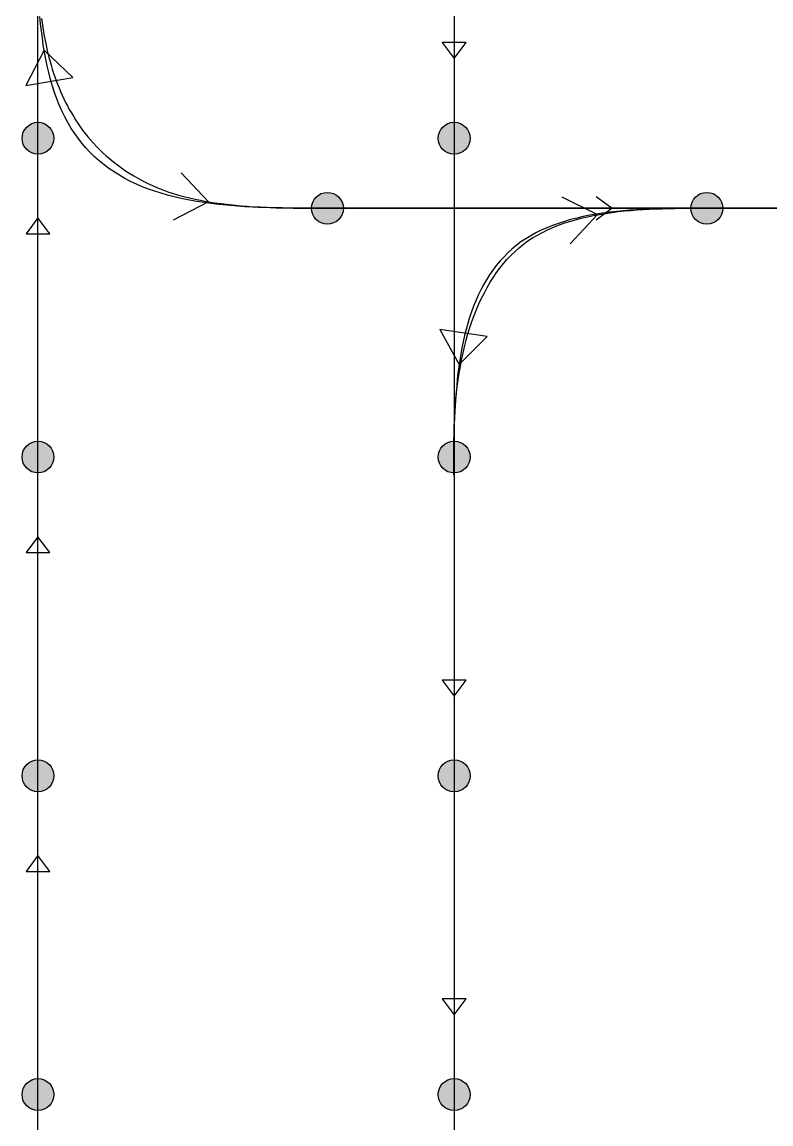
# Model space of a CAD drawing. Header units: millimetres. Extents: x -18594 to 273470, y -238787 to 48452.
# Drawn here: x 135875 to 140575, y -110580 to -103666 of the extents above; entities that cross this region are included whole.
import ezdxf

# ---------------------------------------------------------------- set-up
doc = ezdxf.new("R2010")
doc.units = ezdxf.units.MM
doc.layers.add('AM_BOR', color=4, linetype='Continuous', lineweight=25)
for name, color, linetype, true_color in [('Xref AGV layout$0$Ndc8_F_Fast', 5, 'Continuous', 0x0000ff), ('Xref AGV layout$0$Ndc8_F_Moderate', 5, 'Continuous', 0x0000ff), ('Xref AGV layout$0$Ndc8_F_TurnLeftModerate', 5, 'Continuous', 0x0000ff), ('Xref AGV layout$0$Ndc8_F_TurnRightModerate', 5, 'Continuous', 0x0000ff), ('Xref AGV layout$0$Ndc8_Point', 7, 'Continuous', 0x000080), ('Xref AGV layout$0$Ndc8_R_Moderate', 1, 'Continuous', 0xff0000), ('Xref AGV layout$0$Ndc8_R_TurnLeftModerate', 1, 'Continuous', 0xff0000), ('Xref AGV layout$0$Ndc8_R_TurnRightModerate', 1, 'Continuous', 0xff0000)]:
    doc.layers.add(name, color=color, linetype=linetype, true_color=true_color)

# ---------------------------------------------------------------- blocks, each defined once
blk = doc.blocks.new('Xref AGV layout')
at = {"layer": 'Xref AGV layout$0$Ndc8_Point'}
h = blk.add_hatch(color=256, dxfattribs=at)
edge = h.paths.add_edge_path(flags=0)
edge.add_arc((135975, -104395), 100, 0, 360)
h = blk.add_hatch(color=256, dxfattribs=at)
edge = h.paths.add_edge_path(flags=0)
edge.add_arc((138587, -104395), 100, 0, 360)
h = blk.add_hatch(color=256, dxfattribs=at)
edge = h.paths.add_edge_path(flags=0)
edge.add_arc((137791.6, -104834.3), 100, 0, 360)
h = blk.add_hatch(color=256, dxfattribs=at)
edge = h.paths.add_edge_path(flags=0)
edge.add_arc((140172.6, -104834.3), 100, 0, 360)
h = blk.add_hatch(color=256, dxfattribs=at)
edge = h.paths.add_edge_path(flags=0)
edge.add_arc((135975, -106395), 100, 0, 360)
h = blk.add_hatch(color=256, dxfattribs=at)
edge = h.paths.add_edge_path(flags=0)
edge.add_arc((138587, -106395), 100, 0, 360)
h = blk.add_hatch(color=256, dxfattribs=at)
edge = h.paths.add_edge_path(flags=0)
edge.add_arc((135975, -108395), 100, 0, 360)
h = blk.add_hatch(color=256, dxfattribs=at)
edge = h.paths.add_edge_path(flags=0)
edge.add_arc((138587, -108395), 100, 0, 360)
h = blk.add_hatch(color=256, dxfattribs=at)
edge = h.paths.add_edge_path(flags=0)
edge.add_arc((135975, -110395), 100, 0, 360)
h = blk.add_hatch(color=256, dxfattribs=at)
edge = h.paths.add_edge_path(flags=0)
edge.add_arc((138587, -110395), 100, 0, 360)
at = {"layer": 'Xref AGV layout$0$Ndc8_F_Fast'}
for points in [[(135975, -104395), (135975, -102395)], [(138587, -102395), (138587, -104395)], [(138587, -103895), (138662, -103795), (138512, -103795), (138587, -103895)], [(135975, -106395), (135975, -104395)], [(138587, -104395), (138587, -106395)], [(135975, -104895), (135900, -104995), (136050, -104995), (135975, -104895)], [(135975, -108395), (135975, -106395)], [(138587, -106395), (138587, -108395)], [(135975, -106895), (135900, -106995), (136050, -106995), (135975, -106895)], [(138587, -107895), (138662, -107795), (138512, -107795), (138587, -107895)], [(135975, -110395), (135975, -108395)], [(138587, -108395), (138587, -110395)], [(135975, -108895), (135900, -108995), (136050, -108995), (135975, -108895)], [(138587, -109895), (138662, -109795), (138512, -109795), (138587, -109895)], [(135975, -111473), (135975, -110395)], [(138587, -110395), (138587, -112395)]]:
    blk.add_lwpolyline(points, dxfattribs=at)
at = {"layer": 'Xref AGV layout$0$Ndc8_F_Moderate'}
for points in [[(140172.6, -104834.3), (137791.6, -104834.3)], [(141672.6, -104834.3), (140172.6, -104834.3)]]:
    blk.add_lwpolyline(points, dxfattribs=at)
at = {"layer": 'Xref AGV layout$0$Ndc8_F_TurnLeftModerate'}
for points in [[(140172.6, -104834.3), (140128.6, -104834.3), (140083.6, -104834.3), (140039.6, -104834.3), (139995.6, -104835.3), (139951.6, -104835.3), (139907.6, -104836.3), (139863.6, -104837.3), (139819.6, -104839.3), (139776.6, -104841.3), (139732.6, -104843.3), (139689.6, -104846.3), (139646.6, -104850.3), (139604.6, -104854.3), (139561.6, -104859.3), (139561.6, -104859.3), (139520.6, -104864.3), (139478.6, -104871.3), (139437.6, -104878.3), (139396.6, -104886.3), (139356.6, -104895.3), (139317.6, -104905.3), (139279.6, -104916.3), (139241.6, -104929.3), (139204.6, -104942.3), (139168.6, -104956.3), (139133.6, -104971.3), (139099.6, -104988.3), (139067.6, -105006.3), (139035.6, -105025.3), (139035.6, -105025.3), (139005.6, -105045.3), (138976.6, -105067.3), (138949.6, -105090.3), (138922.6, -105114.3), (138897.6, -105140.3), (138873.6, -105166.3), (138850.6, -105194.3), (138829.6, -105222.3), (138808.6, -105252.3), (138789.6, -105282.3), (138771.6, -105314.3), (138753.6, -105346.3), (138737.6, -105379.3), (138722.6, -105414.3), (138722.6, -105414.3), (138708.6, -105448.3), (138695.6, -105484.3), (138683.6, -105520.3), (138671.6, -105557.3), (138661.6, -105594.3), (138652.6, -105632.3), (138643.6, -105671.3), (138635.6, -105709.3), (138628.6, -105749.3), (138621.6, -105788.3), (138615.6, -105828.3), (138610.6, -105867.3), (138606.6, -105907.3), (138602.6, -105947.3), (138602.6, -105947.3), (138598.6, -105987.3), (138595.6, -106027.3), (138592.6, -106067.3), (138590.6, -106107.3), (138589.6, -106147.3), (138587.6, -106187.3), (138586.6, -106228.3), (138585.6, -106268.3), (138585.6, -106308.3), (138584.6, -106348.3), (138584.6, -106388.3), (138584.6, -106428.3), (138584.6, -106468.3), (138584.6, -106508.3)], [(138617.6, -105814.3), (138794.6, -105638.3), (138497.6, -105595.3), (138617.6, -105814.3)]]:
    blk.add_lwpolyline(points, dxfattribs=at)
at = {"layer": 'Xref AGV layout$0$Ndc8_F_TurnRightModerate'}
for points in [[(137791.6, -104834.3), (137744.6, -104834.3), (137696.6, -104834.3), (137649.6, -104834.3), (137601.6, -104834.3), (137554.6, -104833.3), (137507.6, -104832.3), (137460.6, -104831.3), (137413.6, -104830.3), (137366.6, -104828.3), (137320.6, -104826.3), (137273.6, -104824.3), (137227.6, -104821.3), (137182.6, -104817.3), (137136.6, -104813.3), (137136.6, -104813.3), (137091.6, -104808.3), (137046.6, -104802.3), (137002.6, -104796.3), (136958.6, -104789.3), (136915.6, -104781.3), (136872.6, -104772.3), (136829.6, -104762.3), (136788.6, -104752.3), (136747.6, -104740.3), (136707.6, -104727.3), (136668.6, -104714.3), (136629.6, -104699.3), (136592.6, -104683.3), (136555.6, -104665.3), (136555.6, -104665.3), (136520.6, -104647.3), (136485.6, -104627.3), (136452.6, -104606.3), (136420.6, -104584.3), (136389.6, -104561.3), (136358.6, -104536.3), (136330.6, -104511.3), (136302.6, -104483.3), (136275.6, -104455.3), (136250.6, -104426.3), (136226.6, -104395.3), (136203.6, -104363.3), (136181.6, -104330.3), (136161.6, -104296.3), (136161.6, -104296.3), (136142.6, -104260.3), (136124.6, -104223.3), (136108.6, -104185.3), (136093.6, -104147.3), (136078.6, -104107.3), (136065.6, -104067.3), (136053.6, -104025.3), (136042.6, -103983.3), (136033.6, -103941.3), (136024.6, -103898.3), (136016.6, -103854.3), (136008.6, -103810.3), (136002.6, -103765.3), (135996.6, -103721.3), (135996.6, -103721.3), (135991.6, -103676.3), (135987.6, -103631.3)], [(136013.6, -103841.3), (135898.6, -104063.3), (136194.6, -104013.3), (136013.6, -103841.3)]]:
    blk.add_lwpolyline(points, dxfattribs=at)
at = {"layer": 'Xref AGV layout$0$Ndc8_Point'}
for centre in [(135975, -104395), (138587, -104395), (137791.6, -104834.3), (140172.6, -104834.3), (135975, -106395), (138587, -106395), (135975, -108395), (138587, -108395), (135975, -110395), (138587, -110395)]:
    blk.add_circle(centre, 100, dxfattribs=at)
at = {"layer": 'Xref AGV layout$0$Ndc8_R_Moderate'}
for points in [[(139477.6, -104759.3), (139577.6, -104834.3), (139477.6, -104909.3)], [(137791.6, -104834.3), (140172.6, -104834.3)], [(140172.6, -104834.3), (141672.6, -104834.3)]]:
    blk.add_lwpolyline(points, dxfattribs=at)
at = {"layer": 'Xref AGV layout$0$Ndc8_R_TurnLeftModerate'}
for points in [[(135997.6, -103643.3), (136001.6, -103671.3), (136005.6, -103699.3), (136010.6, -103727.3), (136014.6, -103754.3), (136020.6, -103782.3), (136025.6, -103808.3), (136031.6, -103835.3), (136037.6, -103861.3), (136043.6, -103887.3), (136043.6, -103887.3), (136050.6, -103912.3), (136057.6, -103937.3), (136064.6, -103961.3), (136072.6, -103986.3), (136080.6, -104010.3), (136088.6, -104033.3), (136097.6, -104056.3), (136107.6, -104079.3), (136116.6, -104102.3), (136126.6, -104125.3), (136137.6, -104147.3), (136148.6, -104170.3), (136159.6, -104192.3), (136171.6, -104214.3), (136171.6, -104214.3), (136184.6, -104236.3), (136197.6, -104257.3), (136210.6, -104279.3), (136224.6, -104300.3), (136239.6, -104322.3), (136254.6, -104343.3), (136270.6, -104364.3), (136287.6, -104385.3), (136304.6, -104405.3), (136322.6, -104426.3), (136341.6, -104446.3), (136361.6, -104466.3), (136382.6, -104486.3), (136403.6, -104505.3), (136403.6, -104505.3), (136426.6, -104524.3), (136449.6, -104543.3), (136473.6, -104562.3), (136498.6, -104580.3), (136523.6, -104598.3), (136550.6, -104615.3), (136577.6, -104631.3), (136605.6, -104648.3), (136634.6, -104663.3), (136664.6, -104678.3), (136694.6, -104692.3), (136725.6, -104705.3), (136757.6, -104718.3), (136789.6, -104730.3), (136789.6, -104730.3), (136822.6, -104741.3), (136856.6, -104751.3), (136890.6, -104761.3), (136925.6, -104769.3), (136960.6, -104777.3), (136995.6, -104784.3), (137031.6, -104791.3), (137067.6, -104797.3), (137104.6, -104802.3), (137140.6, -104807.3), (137177.6, -104811.3), (137213.6, -104815.3), (137250.6, -104818.3), (137287.6, -104821.3), (137287.6, -104821.3), (137323.6, -104824.3), (137359.6, -104826.3), (137396.6, -104828.3), (137432.6, -104829.3), (137468.6, -104831.3), (137504.6, -104832.3), (137540.6, -104832.3), (137576.6, -104833.3), (137612.6, -104833.3), (137648.6, -104834.3), (137684.6, -104834.3), (137719.6, -104834.3), (137755.6, -104834.3), (137791.6, -104834.3)], [(136872.6, -104612.3), (137044.6, -104793.3), (136822.6, -104908.3)]]:
    blk.add_lwpolyline(points, dxfattribs=at)
at = {"layer": 'Xref AGV layout$0$Ndc8_R_TurnRightModerate'}
for points in [[(139261.6, -104762.3), (139485.6, -104874.3), (139315.6, -105057.3)], [(138584.6, -106508.3), (138584.6, -106465.3), (138584.6, -106422.3), (138584.6, -106379.3), (138585.6, -106336.3), (138585.6, -106294.3), (138586.6, -106251.3), (138587.6, -106208.3), (138589.6, -106165.3), (138591.6, -106123.3), (138594.6, -106080.3), (138597.6, -106038.3), (138601.6, -105995.3), (138606.6, -105953.3), (138612.6, -105911.3), (138612.6, -105911.3), (138618.6, -105869.3), (138625.6, -105827.3), (138633.6, -105785.3), (138642.6, -105744.3), (138651.6, -105703.3), (138662.6, -105662.3), (138673.6, -105622.3), (138685.6, -105583.3), (138698.6, -105544.3), (138712.6, -105506.3), (138727.6, -105469.3), (138742.6, -105433.3), (138758.6, -105398.3), (138776.6, -105364.3), (138776.6, -105364.3), (138793.6, -105330.3), (138812.6, -105298.3), (138832.6, -105267.3), (138852.6, -105237.3), (138873.6, -105209.3), (138896.6, -105181.3), (138919.6, -105154.3), (138943.6, -105129.3), (138968.6, -105105.3), (138994.6, -105082.3), (139021.6, -105060.3), (139049.6, -105039.3), (139078.6, -105020.3), (139109.6, -105002.3), (139109.6, -105002.3), (139140.6, -104985.3), (139172.6, -104969.3), (139206.6, -104954.3), (139240.6, -104940.3), (139275.6, -104928.3), (139311.6, -104916.3), (139347.6, -104906.3), (139384.6, -104896.3), (139422.6, -104887.3), (139460.6, -104879.3), (139498.6, -104872.3), (139537.6, -104866.3), (139576.6, -104860.3), (139615.6, -104855.3), (139615.6, -104855.3), (139654.6, -104851.3), (139694.6, -104847.3), (139733.6, -104844.3), (139773.6, -104842.3), (139812.6, -104840.3), (139852.6, -104838.3), (139892.6, -104837.3), (139932.6, -104836.3), (139972.6, -104835.3), (140012.6, -104834.3), (140052.6, -104834.3), (140092.6, -104834.3), (140132.6, -104834.3), (140172.6, -104834.3)]]:
    blk.add_lwpolyline(points, dxfattribs=at)

msp = doc.modelspace()

# ---------------------------------------------------------------- block references
at = {"layer": 'AM_BOR'}
msp.add_blockref('Xref AGV layout', (0, 0), dxfattribs=at)

doc.saveas('drawing.dxf')
